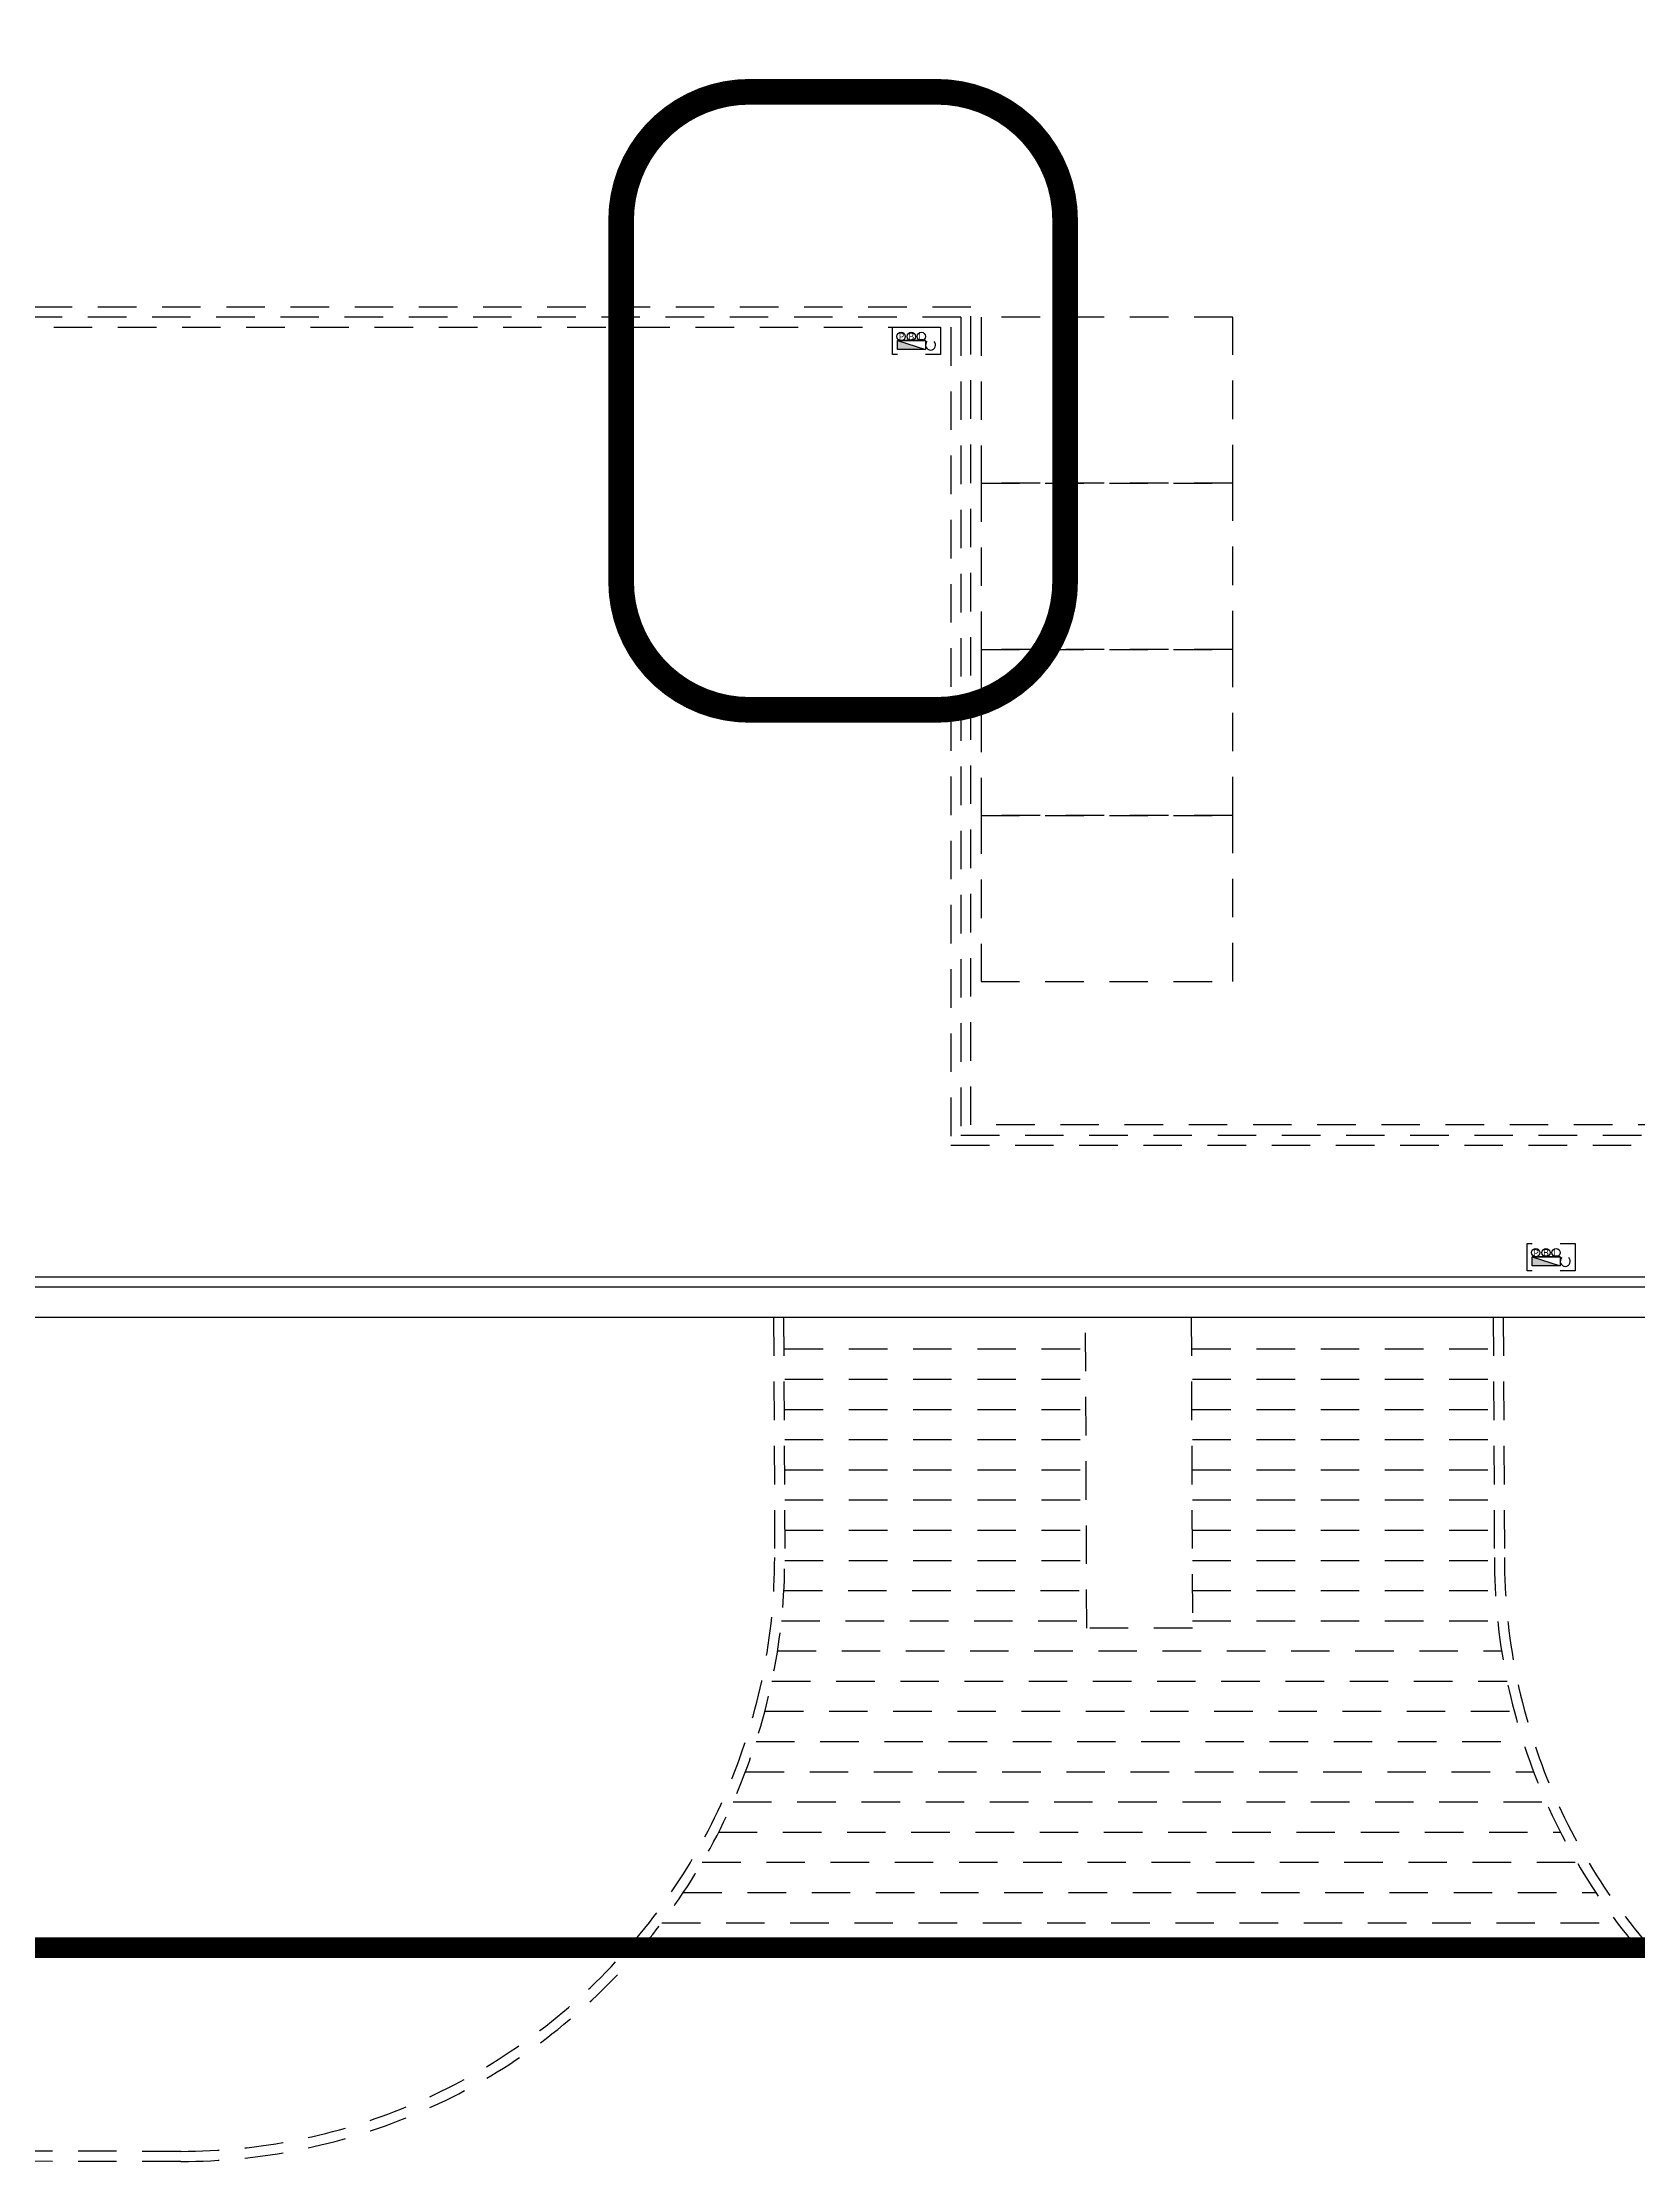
# Model space of a CAD drawing. Header units: millimetres. Extents: x 3775 to 244986, y 1861 to 55808.
# Drawn here: x 78522 to 79351, y 22423 to 23524 of the extents above; entities that cross this region are included whole.
import ezdxf
from ezdxf.enums import TextEntityAlignment as Align

# ---------------------------------------------------------------- set-up
doc = ezdxf.new("R2010")
doc.units = ezdxf.units.MM
doc.header["$LTSCALE"] = 100
doc.header["$MEASUREMENT"] = 0
doc.linetypes.add('-HID', pattern=[2.5, 1.5, -1])
doc.linetypes.add('HIDDEN', pattern=[2, 1, -1])
doc.layers.get('0').update_dxf_attribs({"linetype": 'CONTINUOUS'})
for name, color, linetype in [('ELE2', 3, 'CONTINUOUS'), ('ELE9', 9, 'CONTINUOUS'), ('IHC', 3, 'CONTINUOUS'), ('LAND-2', 4, 'CONTINUOUS'), ('LAND-3', 9, 'CONTINUOUS'), ('LED', 7, 'CONTINUOUS'), ('트렌치', 9, 'CONTINUOUS')]:
    doc.layers.add(name, color=color, linetype=linetype)
doc.styles.add('MAP_맑은고딕', font='malgun_0.ttf')

# ---------------------------------------------------------------- blocks, each defined once
blk = doc.blocks.new('소화전(H)')
at = {"layer": 'IHC'}
h = blk.add_hatch(color=3, dxfattribs=at)
h.dxf.hatch_style = 1
h.paths.add_polyline_path([(-2.78, 0), (2.78, -1.8), (2.78, 0)])
at = {"linetype": 'HIDDEN', "ltscale": 0.2}
for points in [[(-2.78, -4.44), (-5.75, -4.44), (-5.75, 1), (-2.78, 1)], [(2.78, 1), (3.78, 1), (3.78, -4.44), (2.78, -4.44)]]:
    blk.add_lwpolyline(points, dxfattribs=at)
at = {"layer": 'IHC', "color": 3}
for p, q in [((2.78, -1.8), (-2.78, 0)), ((-2.78, -1.8), (2.78, -1.8))]:
    blk.add_line(p, q, dxfattribs=at)
blk.add_lwpolyline([(2.78, -1.8), (-2.78, -1.8), (-2.78, 0), (2.78, 0)], close=True, dxfattribs=at)
for centre in [(-1.95, -2.63), (0.05, -2.63), (2.08, -2.63)]:
    blk.add_circle(centre, 0.83, dxfattribs=at)
blk.add_arc((-3.78, -0.9), 1, 313.176, 226.824, dxfattribs=at)
at = {"layer": 'IHC', "color": 2, "style": 'MAP_맑은고딕'}
for s, p in [('L', (-1.84, -2.62)), ('B', (0.06, -2.62)), ('P', (2, -2.58))]:
    blk.add_text(s, height=1.38, rotation=180, dxfattribs=at).set_placement(p, align=Align.MIDDLE_CENTER)
blk = doc.blocks.new('A$C5041cb64')
at = {"xscale": 100, "yscale": 100, "zscale": 100, "rotation": 179.9999999999999}
for p in [(-340538, 86177), (-327927, 67972)]:
    blk.add_blockref('소화전(H)', p, dxfattribs=at)
blk = doc.blocks.new('KEY PLAN_계단실G')
at = {"layer": 'ELE2', "color": 253, "ltscale": 0.1}
for points in [[(-430.22, -2156.49), (-3627.47, -2156.49), (-3627.47, -396.9)], [(-430.22, -2144.73), (-3615.71, -2144.73), (-3615.71, -396.9), (-3627.47, -396.9)]]:
    blk.add_lwpolyline(points, dxfattribs=at)
at = {"layer": 'ELE9', "color": 253, "linetype": '-HID', "ltscale": 0.1}
for points in [[(-775.18, -1831.62), (-775.18, -1766.94), (-873.18, -1766.94), (-873.18, -1831.62)], [(-775.18, -1896.3), (-775.18, -1831.62), (-873.18, -1831.62), (-873.18, -1896.3)], [(-775.18, -1960.98), (-775.18, -1896.3), (-873.18, -1896.3), (-873.18, -1960.98)], [(-775.18, -2025.66), (-775.18, -1960.98), (-873.18, -1960.98), (-873.18, -2025.66)]]:
    blk.add_lwpolyline(points, close=True, dxfattribs=at)
for points in [[(-791.31, -2156.49), (-790.86, -2277.46), (-832.02, -2277.46), (-832.47, -2156.49)], [(-949.62, -2168.76), (-832.02, -2168.76)], [(-790.86, -2168.76), (-673.26, -2168.76)], [(-949.62, -2180.52), (-832.02, -2180.52)], [(-790.86, -2180.52), (-673.26, -2180.52)], [(-949.62, -2192.28), (-832.02, -2192.28)], [(-790.86, -2192.28), (-673.26, -2192.28)], [(-949.62, -2204.04), (-832.02, -2204.04)], [(-790.86, -2204.04), (-673.26, -2204.04)], [(-949.62, -2215.8), (-832.02, -2215.8)], [(-790.86, -2215.8), (-673.26, -2215.8)], [(-949.62, -2227.56), (-832.02, -2227.56)], [(-790.86, -2227.56), (-673.26, -2227.56)], [(-949.62, -2239.32), (-832.02, -2239.32)], [(-790.86, -2239.32), (-673.26, -2239.32)], [(-949.62, -2251.08), (-832.02, -2251.08)], [(-790.86, -2251.08), (-673.26, -2251.08)], [(-949.97, -2262.84), (-832.02, -2262.84)], [(-790.86, -2262.84), (-672.91, -2262.84)], [(-950.91, -2274.6), (-832.02, -2274.6)], [(-790.86, -2274.6), (-671.97, -2274.6)], [(-952.45, -2286.36), (-670.44, -2286.36)], [(-954.6, -2298.12), (-668.29, -2298.12)], [(-957.37, -2309.88), (-665.52, -2309.88)], [(-960.8, -2321.64), (-662.09, -2321.64)], [(-964.91, -2333.4), (-657.99, -2333.4)], [(-969.73, -2345.16), (-653.16, -2345.16)], [(-975.33, -2356.92), (-647.57, -2356.92)], [(-981.76, -2368.68), (-641.14, -2368.68)], [(-989.11, -2380.44), (-633.8, -2380.44)], [(-997.48, -2392.2), (-625.43, -2392.2)], [(-1005.27, -2401.91), (-617.65, -2401.91)]]:
    blk.add_lwpolyline(points, dxfattribs=at)
at = {"layer": 'LAND-2', "color": 253, "linetype": '-HID', "ltscale": 0.1}
for points in [[(-3609.34, -1770.86), (-884.94, -1770.86), (-884.94, -2089.36), (-469.42, -2089.36), (-469.42, -1770.86), (-218.54, -1770.86), (-218.54, -933.94), (-243.53, -933.94)], [(-881.02, -1766.94), (-881.02, -2085.44), (-473.34, -2085.44), (-473.34, -1766.94), (-222.46, -1766.94), (-222.46, -937.86), (-243.53, -937.86)], [(-881.02, -1766.94), (-3609.34, -1766.94)]]:
    blk.add_lwpolyline(points, dxfattribs=at)
at = {"layer": 'LAND-3', "color": 1, "ltscale": 0.1, "const_width": 8}
blk.add_lwpolyline([(-4087.27, -2401.89), (-0.28, -2401.89), (0, 0), (-2016.7, -0.2)], dxfattribs=at)
at = {"layer": 'LAND-3', "color": 253, "linetype": '-HID', "ltscale": 0.1}
for points in [[(-950.08, -2156.49), (-949.62, -2249.97, -0.414214), (-1184.82, -2485.17), (-4018.53, -2483.19)], [(-954, -2156.49), (-953.54, -2249.97, -0.414214), (-1184.82, -2481.25), (-4018.53, -2479.27)], [(-673.72, -2156.49), (-673.26, -2250.01, 0.414214), (-438.06, -2485.21), (-0.28, -2485.21)], [(-669.8, -2156.49), (-669.34, -2250.01, 0.414214), (-438.06, -2481.29), (-0.28, -2481.29)]]:
    blk.add_lwpolyline(points, format="xyb", dxfattribs=at)
at = {"layer": 'LED', "color": 6, "linetype": 'HIDDEN', "ltscale": 0.3, "const_width": 10}
blk.add_lwpolyline([(-1013.35, -1869.87, 0.414214), (-963.35, -1919.87), (-890.43, -1919.87, 0.414214), (-840.43, -1869.87), (-840.43, -1729.17, 0.414214), (-890.43, -1679.17), (-963.35, -1679.17, 0.414214), (-1013.35, -1729.17)], format="xyb", close=True, dxfattribs=at)
at = {"layer": '트렌치', "color": 253, "ltscale": 0.1}
blk.add_lwpolyline([(-377.3, -220.5), (-377.3, -298.9), (-316.54, -298.9), (-316.54, -334.18), (-167.09, -334.18), (-167.09, -1897.28), (-316.54, -1897.28), (-316.54, -1932.56), (-377.3, -1932.56), (-377.3, -2007.04), (-434.14, -2007.04), (-434.14, -2140.81), (-3611.79, -2140.81), (-3611.79, -400.82)], dxfattribs=at)
at = {"layer": '트렌치', "color": 253, "linetype": '-HID', "ltscale": 0.1}
blk.add_lwpolyline([(-256.27, -941.78), (-226.38, -941.78), (-226.38, -1763.02), (-477.26, -1763.02), (-477.26, -2081.52), (-877.1, -2081.52), (-877.1, -1763.02), (-3609.34, -1763.02)], dxfattribs=at)
at = {"color": 253, "linetype": '-HID', "ltscale": 0.1, "xscale": 0.01959999999999999, "yscale": 0.01959999999999999, "zscale": 0.01959999999999999}
blk.add_blockref('A$C5041cb64', (5774.31, -3468.65), dxfattribs=at)

msp = doc.modelspace()

# ---------------------------------------------------------------- block references
at = {"xscale": 1.333333333333333, "yscale": 1.333333333333333, "zscale": 1.333333333333333}
msp.add_blockref('KEY PLAN_계단실G', (80173.8, 25736.9), dxfattribs=at)

doc.saveas('drawing.dxf')
